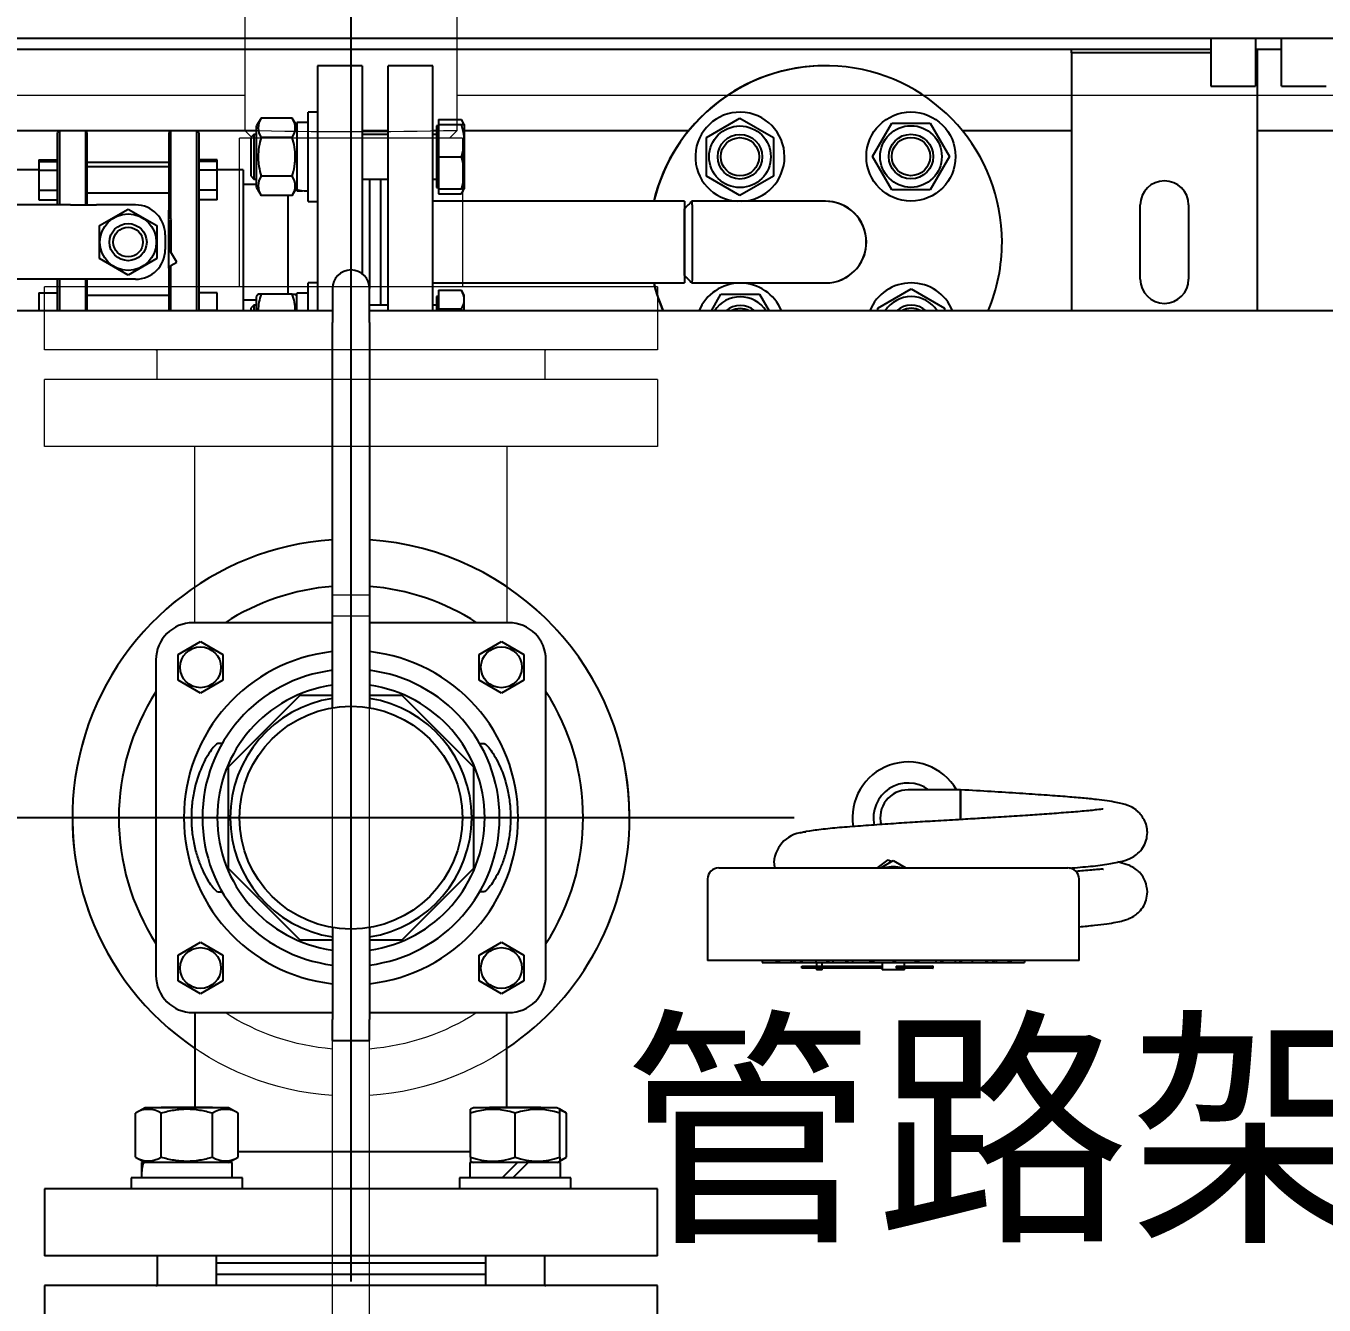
# Model space of a CAD drawing. Extents: x -681219 to -550379, y -242630 to -158199.
# Drawn here: x -642931.9 to -642582.4, y -222211.8 to -221867.3 of the extents above; entities that cross this region are included whole.
import ezdxf
from ezdxf.lldxf.tags import DXFTag

# ---------------------------------------------------------------- set-up
doc = ezdxf.new("R2010")
doc.units = 0
doc.header["$LTSCALE"] = 1000
doc.layers.get('0').update_dxf_attribs({"linetype": 'CONTINUOUS'})
for name, color, linetype in [('16030500029', 7, 'CONTINUOUS'), ('27040600017', 7, 'CONTINUOUS'), ('AAC1205001', 7, 'CONTINUOUS'), ('AAC1205501', 7, 'CONTINUOUS'), ('AAC1606501', 7, 'CONTINUOUS'), ('center', 253, 'CENTER2'), ('FAA01201', 7, 'CONTINUOUS'), ('FAA01601', 7, 'CONTINUOUS'), ('GAB01201', 7, 'CONTINUOUS'), ('GAB01601', 7, 'CONTINUOUS'), ('GAE01201', 7, 'CONTINUOUS'), ('GAE01601', 7, 'CONTINUOUS'), ('JX00003859', 7, 'CONTINUOUS'), ('MYGL00710004', 7, 'CONTINUOUS'), ('MYGL00710005', 7, 'CONTINUOUS'), ('MYGL011015892', 7, 'CONTINUOUS'), ('MYGL01110015', 7, 'CONTINUOUS'), ('MYPH00310273', 7, 'CONTINUOUS'), ('S01010201512', 7, 'CONTINUOUS'), ('S02010101', 7, 'CONTINUOUS'), ('S02010102', 7, 'CONTINUOUS'), ('S02010601', 7, 'CONTINUOUS'), ('SJGL011002171', 7, 'CONTINUOUS'), ('SJGL011002181', 7, 'CONTINUOUS'), ('SJGL011002221', 7, 'CONTINUOUS')]:
    doc.layers.add(name, color=color, linetype=linetype)
doc.layers.add('famsun', color=7, linetype='CONTINUOUS', lineweight=0)
tags = doc.linetypes.add('CENTER2', pattern=[28.575, 19.05, -3.175, 3.175, -3.175]).pattern_tags.tags
tags[10:11] = [DXFTag(74, 4), DXFTag(75, 0), DXFTag(340, '0'), DXFTag(46, 0.0), DXFTag(50, 0.0), DXFTag(44, 0.0), DXFTag(45, 0.0)]
tags[8:9] = [DXFTag(74, 4), DXFTag(75, 0), DXFTag(340, '0'), DXFTag(46, 0.0), DXFTag(50, 0.0), DXFTag(44, 0.0), DXFTag(45, 0.0)]
tags[6:7] = [DXFTag(74, 4), DXFTag(75, 0), DXFTag(340, '0'), DXFTag(46, 0.0), DXFTag(50, 0.0), DXFTag(44, 0.0), DXFTag(45, 0.0)]
tags[4:5] = [DXFTag(74, 4), DXFTag(75, 0), DXFTag(340, '0'), DXFTag(46, 0.0), DXFTag(50, 0.0), DXFTag(44, 0.0), DXFTag(45, 0.0)]

# ---------------------------------------------------------------- blocks, each defined once
blk = doc.blocks.new('MYGL007B0001XY_A-MYGL165_1_V_1', base_point=(16242.13, -1235.9))
at = {"color": 0, "linetype": 'ByBlock', "lineweight": -2}
for p, q in [((15782.63, -986.26), (15782.63, -1050.89)), ((15839.63, -1050.9), (15839.63, -986.26)), ((15506.13, -1041.4), (15782.63, -1041.4)), ((15839.63, -1041.4), (16204.63, -1041.4)), ((15782.63, -1050.9), (15784.63, -1052.9)), ((15837.63, -1052.9), (15839.63, -1050.9)), ((15781.13, -1052.9), (15841.13, -1052.9)), ((15781.13, -1052.9), (15781.13, -1092.9)), ((15784.63, -1052.9), (15837.63, -1052.9)), ((15841.13, -1092.9), (15841.13, -1052.9)), ((15728.63, -1092.9), (15893.63, -1092.9)), ((15728.63, -1092.9), (15728.63, -1109.9)), ((15893.63, -1109.9), (15893.63, -1092.9)), ((15728.63, -1099.4), (15271.13, -1099.4)), ((16344.13, -1099.4), (15893.63, -1099.4)), ((15728.63, -1109.9), (15893.63, -1109.9)), ((15758.94, -1109.9), (15758.94, -1117.9)), ((15863.32, -1117.9), (15863.32, -1109.9)), ((15728.63, -1117.9), (15893.63, -1117.9)), ((15728.63, -1117.9), (15728.63, -1135.9)), ((15893.63, -1135.9), (15893.63, -1117.9)), ((15728.63, -1135.9), (15893.63, -1135.9)), ((15769.13, -1135.9), (15769.13, -1183.4)), ((15853.13, -1183.4), (15853.13, -1135.9)), ((15806.13, -1378.39), (15806.13, -1175.9)), ((15816.13, -1175.9), (15806.13, -1175.9)), ((15816.13, -1378.39), (15816.13, -1175.9)), ((15806.13, -1183.4), (15768.63, -1183.4)), ((15816.13, -1181.58), (15806.13, -1181.58)), ((15853.63, -1183.4), (15816.13, -1183.4)), ((15758.63, -1193.4), (15758.63, -1278.4)), ((15863.63, -1278.4), (15863.63, -1193.4)), ((15768.63, -1288.4), (15806.13, -1288.4)), ((15816.13, -1288.4), (15853.63, -1288.4))]:
    blk.add_line(p, q, dxfattribs=at)
for centre, radius, start, end in [((15811.13, 198.9), 1250.12, 268.69379, 271.30623), ((15758.63, -1112.9), 3, 84.149, 90), ((15863.63, -1112.9), 3, 90, 95.851), ((15811.13, -1235.9), 75, 124.0558, 266.1774), ((15811.13, -1235.9), 75, 273.8226, 55.9442), ((15768.63, -1193.4), 10, 90, 180), ((15853.63, -1193.4), 10, 0, 90), ((15811.13, -1235.9), 62.5, 147.1401, 212.8599), ((15811.13, -1235.9), 62.5, 327.1401, 32.8599), ((15768.63, -1278.4), 10, 180, 270), ((15853.63, -1278.4), 10, 270, 0), ((15811.13, -1235.9), 62.5, 237.1401, 265.4114), ((15811.13, -1235.9), 62.5, 274.5886, 302.8599)]:
    blk.add_arc(centre, radius, start, end, dxfattribs=at)
at = {"layer": 'center', "ltscale": 1.708984}
for p, q in [((15811.13, -927.32), (15811.13, -1360.79)), ((15691.81, -1235.9), (15935.1, -1235.9))]:
    blk.add_line(p, q, dxfattribs=at)
blk = doc.blocks.new('SJGL165-F')
at = {"layer": '16030500029', "color": 7, "linetype": 'Continuous'}
for p, q in [((19910.38, -4528.36), (19910.38, -4537.49)), ((19920.38, -4537.49), (19920.38, -4528.36)), ((19910.38, -4597.55), (19910.38, -4537.49)), ((19920.38, -4537.49), (19920.38, -4597.55)), ((19910.38, -4612.03), (19910.38, -4597.55)), ((19920.38, -4597.55), (19920.38, -4612.03)), ((19910.38, -4641.27), (19910.38, -4612.03)), ((19920.38, -4612.03), (19920.38, -4641.27)), ((19910.38, -4618.35), (19872.88, -4618.35)), ((19957.88, -4618.35), (19920.38, -4618.35)), ((19868.88, -4626.89), (19874.88, -4623.42)), ((19874.88, -4623.42), (19880.88, -4626.89)), ((19949.88, -4626.89), (19955.88, -4623.42)), ((19955.88, -4623.42), (19961.88, -4626.89)), ((19868.88, -4633.82), (19868.88, -4626.89)), ((19880.88, -4626.89), (19880.88, -4633.82)), ((19949.88, -4633.82), (19949.88, -4626.89)), ((19961.88, -4626.89), (19961.88, -4633.82)), ((19862.88, -4628.35), (19862.88, -4713.35)), ((19967.88, -4713.35), (19967.88, -4628.35)), ((19874.88, -4637.28), (19868.88, -4633.82)), ((19880.88, -4633.82), (19874.88, -4637.28)), ((19955.88, -4637.28), (19949.88, -4633.82)), ((19961.88, -4633.82), (19955.88, -4637.28)), ((19882.38, -4657.18), (19901.71, -4637.85)), ((19901.71, -4637.85), (19910.36, -4637.85)), ((19920.43, -4637.85), (19929.05, -4637.85)), ((19929.05, -4637.85), (19948.38, -4657.18)), ((19880.74, -4650.85), (19879.65, -4650.85)), ((19950.02, -4650.85), (19951.11, -4650.85)), ((19882.38, -4684.52), (19882.38, -4657.18)), ((19948.38, -4657.18), (19948.38, -4684.52)), ((19901.71, -4703.85), (19882.38, -4684.52)), ((19948.38, -4684.52), (19929.05, -4703.85)), ((19879.6, -4690.85), (19880.74, -4690.85)), ((19951.16, -4690.85), (19950.02, -4690.85)), ((19910.38, -4700.43), (19910.38, -4725.17)), ((19920.38, -4700.43), (19920.38, -4725.17)), ((19868.88, -4707.89), (19874.88, -4704.42)), ((19874.88, -4704.42), (19880.88, -4707.89)), ((19910.37, -4703.85), (19901.71, -4703.85)), ((19929.05, -4703.85), (19920.42, -4703.85)), ((19949.88, -4707.89), (19955.88, -4704.42)), ((19955.88, -4704.42), (19961.88, -4707.89)), ((19868.88, -4714.82), (19868.88, -4707.89)), ((19880.88, -4707.89), (19880.88, -4714.82)), ((19949.88, -4714.82), (19949.88, -4707.89)), ((19961.88, -4707.89), (19961.88, -4714.82)), ((19874.88, -4718.28), (19868.88, -4714.82)), ((19880.88, -4714.82), (19874.88, -4718.28)), ((19955.88, -4718.28), (19949.88, -4714.82)), ((19961.88, -4714.82), (19955.88, -4718.28)), ((19872.88, -4723.35), (19910.38, -4723.35)), ((19873.38, -4723.35), (19873.38, -4748.85)), ((19920.38, -4723.35), (19957.88, -4723.35)), ((19957.38, -4748.85), (19957.38, -4723.35)), ((19910.38, -4730.85), (19910.38, -4725.17)), ((19920.38, -4730.85), (19920.38, -4725.17)), ((19910.38, -4730.85), (19920.38, -4730.85)), ((19947.58, -4760.85), (19885.04, -4760.85)), ((19997.88, -4770.85), (19832.88, -4770.85)), ((19832.88, -4770.85), (19832.88, -4788.85)), ((19997.88, -4788.85), (19997.88, -4770.85)), ((19997.88, -4788.85), (19832.88, -4788.85)), ((19951.58, -4790.85), (19879.19, -4790.85))]:
    blk.add_line(p, q, dxfattribs=at)
for centre, radius in [((19874.88, -4630.35), 5.5), ((19955.88, -4630.35), 5.5), ((19915.38, -4670.85), 30), ((19874.88, -4711.35), 5.5), ((19955.88, -4711.35), 5.5)]:
    blk.add_circle(centre, radius, dxfattribs=at)
for centre, radius, start, end in [((19915.38, -4528.36), 5, 0, 180), ((19915.38, -4670.85), 75, 93.8226, 235.9442), ((19915.38, -4670.85), 75, 0, 86.1774), ((19915.38, -4670.85), 62.5, 94.5886, 122.8599), ((19915.38, -4670.85), 62.5, 57.1401, 85.4114), ((19872.88, -4628.35), 10, 90, 180), ((19957.88, -4628.35), 10, 0, 90), ((19915.38, -4670.85), 45, 96.3794, 263.6206), ((19915.38, -4670.85), 45, 0, 83.6206), ((19915.38, -4670.85), 40, 97.1808, 262.8192), ((19915.38, -4670.85), 40, 0, 82.8192), ((19915.38, -4670.85), 62.5, 147.1401, 212.8599), ((19915.38, -4670.85), 36, 97.9836, 262.0164), ((19915.38, -4670.85), 36, 0, 82.0164), ((19915.38, -4670.85), 62.5, 327.1401, 32.8599), ((19915.38, -4670.85), 32.5, 98.8499, 261.1501), ((19915.38, -4670.85), 32.5, 0, 81.1501), ((19915.38, -4670.85), 45, 276.3794, 0), ((19915.38, -4670.85), 36, 277.9836, 0), ((19915.38, -4670.85), 40, 277.1808, 0), ((19915.38, -4670.85), 32.5, 278.8499, 0), ((19915.38, -4670.85), 75, 304.0558, 0), ((19872.88, -4713.35), 10, 180, 270), ((19957.88, -4713.35), 10, 270, 0)]:
    blk.add_arc(centre, radius, start, end, dxfattribs=at)
for points in [[(19879.65, -4650.85), (19879.51, -4650.84), (19879.29, -4650.96), (19878.73, -4651.45), (19878.39, -4651.83), (19877.64, -4652.8), (19877.23, -4653.39), (19876.39, -4654.79), (19875.95, -4655.6), (19874.7, -4658.26), (19873.91, -4660.42), (19873.06, -4664.01), (19872.83, -4665.28), (19872.51, -4667.91), (19872.43, -4669.24), (19872.41, -4671.93), (19872.47, -4673.3), (19872.76, -4675.93), (19872.97, -4677.2), (19873.51, -4679.67), (19873.84, -4680.82), (19874.57, -4682.99), (19874.98, -4684), (19876.22, -4686.73), (19877.12, -4688.21), (19878.64, -4690.24), (19879.28, -4690.82), (19879.6, -4690.85)], [(19951.11, -4650.85), (19951.26, -4650.84), (19951.48, -4650.96), (19952.04, -4651.45), (19952.38, -4651.83), (19953.13, -4652.8), (19953.54, -4653.39), (19954.38, -4654.79), (19954.81, -4655.6), (19956.06, -4658.26), (19956.86, -4660.42), (19957.7, -4664.01), (19957.93, -4665.28), (19958.25, -4667.91), (19958.34, -4669.24), (19958.36, -4671.93), (19958.29, -4673.3), (19958.01, -4675.93), (19957.8, -4677.2), (19957.25, -4679.67), (19956.92, -4680.82), (19956.2, -4682.99), (19955.79, -4684), (19954.54, -4686.73), (19953.64, -4688.21), (19952.12, -4690.24), (19951.49, -4690.82), (19951.16, -4690.85)]]:
    blk.add_open_spline(points, degree=3, knots=[0, 0, 0, 0, 0.0625, 0.0625, 0.125, 0.125, 0.1875, 0.1875, 0.25, 0.25, 0.375, 0.375, 0.4375, 0.4375, 0.5, 0.5, 0.5625, 0.5625, 0.625, 0.625, 0.6875, 0.6875, 0.75, 0.75, 0.875, 0.875, 1, 1, 1, 1], dxfattribs=at)
at = {"layer": '27040600017', "color": 7, "linetype": 'Continuous'}
for p, q in [((20079.38, -4663.35), (20065.38, -4663.35)), ((20079.52, -4663.35), (20079.38, -4663.35)), ((20057.1, -4684.35), (20059.99, -4682.23)), ((20058.04, -4684.35), (20061.39, -4682.42)), ((20059.99, -4682.23), (20060.95, -4682.65)), ((20059.99, -4682.23), (20060.98, -4682.66)), ((20059.99, -4682.23), (20059.99, -4682.23)), ((20061.39, -4682.42), (20064.74, -4684.35)), ((20061.39, -4682.42), (20061.39, -4682.42)), ((20061.39, -4682.42), (20064.74, -4684.35)), ((20014.39, -4684.35), (20108.39, -4684.35)), ((20011.39, -4687.35), (20011.39, -4709.35)), ((20111.39, -4709.35), (20111.39, -4687.35)), ((20111.39, -4709.35), (20011.39, -4709.35)), ((20026.11, -4709.35), (20026.11, -4709.85)), ((20026.11, -4709.85), (20029.81, -4709.85)), ((20029.81, -4709.35), (20029.81, -4709.85)), ((20029.81, -4709.85), (20029.91, -4709.85)), ((20029.91, -4709.35), (20029.91, -4709.85)), ((20029.91, -4709.85), (20030.44, -4709.85)), ((20030.44, -4709.35), (20030.44, -4709.85)), ((20030.44, -4709.85), (20030.63, -4709.85)), ((20030.63, -4709.35), (20030.63, -4709.85)), ((20030.63, -4709.85), (20033.87, -4709.85)), ((20033.87, -4709.35), (20033.87, -4709.85)), ((20033.87, -4709.85), (20034.62, -4709.85)), ((20034.62, -4709.35), (20034.62, -4709.85)), ((20034.62, -4709.85), (20034.9, -4709.85)), ((20034.9, -4709.35), (20034.9, -4709.85)), ((20034.9, -4709.85), (20036.44, -4709.85)), ((20036.44, -4709.35), (20036.44, -4709.85)), ((20036.44, -4709.85), (20036.8, -4709.85)), ((20036.8, -4709.35), (20036.8, -4709.85)), ((20036.8, -4709.85), (20040.53, -4709.85)), ((20040.53, -4709.35), (20040.53, -4709.85)), ((20040.53, -4709.85), (20043.44, -4709.85)), ((20040.7, -4709.85), (20040.7, -4710.85)), ((20042.2, -4710.85), (20042.2, -4709.85)), ((20043.5, -4709.35), (20043.5, -4709.85)), ((20043.5, -4709.85), (20043.92, -4709.85)), ((20043.92, -4709.35), (20043.92, -4709.85)), ((20043.92, -4709.85), (20045.14, -4709.85)), ((20045.14, -4709.35), (20045.14, -4709.85)), ((20045.14, -4709.85), (20048.57, -4709.85)), ((20048.57, -4709.35), (20048.57, -4709.85)), ((20048.57, -4709.85), (20049.03, -4709.85)), ((20049.03, -4709.35), (20049.03, -4709.85)), ((20049.03, -4709.85), (20050.37, -4709.85)), ((20050.37, -4709.35), (20050.37, -4709.85)), ((20050.37, -4709.85), (20054.02, -4709.85)), ((20054.02, -4709.85), (20055.11, -4709.85)), ((20055.11, -4709.35), (20055.11, -4709.85)), ((20055.11, -4709.85), (20055.6, -4709.85)), ((20055.6, -4709.35), (20055.6, -4709.85)), ((20055.6, -4709.85), (20056.03, -4709.85)), ((20056.03, -4709.35), (20056.03, -4709.85)), ((20056.03, -4709.85), (20061.39, -4709.85)), ((20058.39, -4709.85), (20058.39, -4711.85)), ((20061.39, -4709.35), (20061.39, -4709.85)), ((20061.39, -4709.85), (20061.89, -4709.85)), ((20061.89, -4709.35), (20061.89, -4709.85)), ((20061.89, -4709.35), (20061.89, -4709.85)), ((20061.89, -4709.85), (20067.24, -4709.85)), ((20061.89, -4709.85), (20061.89, -4709.85)), ((20064.39, -4710.85), (20064.39, -4709.85)), ((20067.24, -4709.35), (20067.24, -4709.85)), ((20067.24, -4709.85), (20067.67, -4709.85)), ((20067.67, -4709.35), (20067.67, -4709.85)), ((20067.67, -4709.85), (20068.16, -4709.85)), ((20068.16, -4709.35), (20068.16, -4709.85)), ((20068.16, -4709.85), (20071.41, -4709.85)), ((20071.41, -4709.85), (20072.87, -4709.85)), ((20072.87, -4709.35), (20072.87, -4709.85)), ((20072.87, -4709.85), (20074.21, -4709.85)), ((20074.21, -4709.35), (20074.21, -4709.85)), ((20074.21, -4709.85), (20074.67, -4709.85)), ((20074.67, -4709.35), (20074.67, -4709.85)), ((20074.67, -4709.85), (20076.73, -4709.85)), ((20076.73, -4709.85), (20078.06, -4709.85)), ((20078.06, -4709.35), (20078.06, -4709.85)), ((20078.06, -4709.85), (20079.28, -4709.85)), ((20079.28, -4709.35), (20079.28, -4709.85)), ((20079.28, -4709.85), (20079.7, -4709.85)), ((20079.7, -4709.35), (20079.7, -4709.85)), ((20079.7, -4709.85), (20082.6, -4709.85)), ((20082.6, -4709.35), (20082.6, -4709.85)), ((20082.6, -4709.85), (20086.34, -4709.85)), ((20086.34, -4709.35), (20086.34, -4709.85)), ((20086.34, -4709.85), (20086.69, -4709.85)), ((20086.69, -4709.35), (20086.69, -4709.85)), ((20086.69, -4709.85), (20088.16, -4709.85)), ((20088.16, -4709.35), (20088.16, -4709.85)), ((20088.16, -4709.85), (20088.44, -4709.85)), ((20088.44, -4709.35), (20088.44, -4709.85)), ((20088.44, -4709.85), (20089.11, -4709.85)), ((20089.11, -4709.35), (20089.11, -4709.85)), ((20089.11, -4709.85), (20092.34, -4709.85)), ((20092.34, -4709.35), (20092.34, -4709.85)), ((20092.34, -4709.85), (20092.53, -4709.85)), ((20092.53, -4709.35), (20092.53, -4709.85)), ((20092.53, -4709.85), (20092.97, -4709.85)), ((20092.97, -4709.35), (20092.97, -4709.85)), ((20092.97, -4709.85), (20093.07, -4709.85)), ((20093.07, -4709.35), (20093.07, -4709.85)), ((20093.07, -4709.85), (20096.67, -4709.85)), ((20096.67, -4709.35), (20096.67, -4709.85)), ((20096.67, -4709.35), (20096.67, -4709.85)), ((20036.76, -4710.85), (20058.39, -4710.85)), ((20036.76, -4711.35), (20036.76, -4710.85)), ((20058.39, -4711.35), (20036.76, -4711.35)), ((20040.7, -4711.35), (20040.7, -4711.85)), ((20042.2, -4711.85), (20040.7, -4711.85)), ((20042.2, -4711.85), (20042.2, -4711.35)), ((20064.39, -4711.85), (20058.39, -4711.85)), ((20062.17, -4710.85), (20065.53, -4710.85)), ((20062.17, -4710.85), (20062.17, -4711.35)), ((20065.53, -4711.35), (20062.17, -4711.35)), ((20064.39, -4711.85), (20064.39, -4711.35)), ((20065.53, -4710.85), (20067, -4710.85)), ((20067, -4711.35), (20065.53, -4711.35)), ((20067, -4710.85), (20071.99, -4710.85)), ((20071.99, -4711.35), (20067, -4711.35)), ((20072.11, -4710.85), (20071.99, -4710.85)), ((20071.99, -4711.35), (20072.11, -4711.35)), ((20072.11, -4711.35), (20072.11, -4710.85))]:
    blk.add_line(p, q, dxfattribs=at)
for centre, radius, start, end in [((20065.38, -4670.85), 7.5, 90, 194.3638), ((20037.87, -4683.42), 8.64, 90.1942, 176.2094), ((20037.87, -4682.28), 8.64, 183.7916, 193.6953), ((20014.39, -4687.35), 3, 90, 180), ((20061.39, -4694.85), 10.77, 77.1914, 102.8086), ((20108.39, -4687.35), 3, 0, 90)]:
    blk.add_arc(centre, radius, start, end, dxfattribs=at)
blk.add_ellipse((20079.52, -4670.85), major_axis=(0, -7.5), ratio=0.000029, start_param=1.502134, end_param=4.712389, dxfattribs=at)
for points, knots in [([(20129.79, -4674.85), (20129.75, -4674.19), (20129.66, -4673.11), (20128.99, -4671.43), (20128.24, -4670.32), (20127.66, -4669.67), (20127.32, -4669.33), (20126.83, -4668.86), (20126.7, -4668.71), (20125.86, -4668.08), (20124.47, -4667.46), (20121.3, -4666.65), (20117.09, -4666.06), (20112.27, -4665.56), (20107.61, -4665.18), (20101.95, -4664.76), (20095.3, -4664.31), (20087.54, -4663.82), (20082.54, -4663.53), (20079.52, -4663.35)], [0, 0, 0, 0, 0.026016, 0.049657, 0.069295, 0.077326, 0.084258, 0.090516, 0.117289, 0.142123, 0.222103, 0.324651, 0.453793, 0.527652, 0.607194, 0.694943, 0.790599, 0.892909, 1, 1, 1, 1]), ([(20117.9, -4668.63), (20117.88, -4668.61), (20117.7, -4668.55), (20116.32, -4668.72), (20112.52, -4669.14), (20107.59, -4669.52), (20102.34, -4669.91), (20097.75, -4670.23), (20094.08, -4670.47), (20091.14, -4670.66), (20087.85, -4670.86), (20083.74, -4671.11), (20078.54, -4671.41), (20072.89, -4671.74), (20067.03, -4672.1), (20061.22, -4672.48), (20055.26, -4672.89), (20049.43, -4673.32), (20044.01, -4673.79), (20039.46, -4674.32), (20037.1, -4674.74), (20036.36, -4674.97), (20036.25, -4675)], [0.1014527, 0.1014527, 0.1014527, 0.1014527, 0.1136637, 0.1633229, 0.2225139, 0.2779028, 0.3270422, 0.369503, 0.3937403, 0.414577, 0.4375353, 0.4680693, 0.5058056, 0.5515674, 0.5917132, 0.6366903, 0.6861031, 0.7392666, 0.7965972, 0.859889, 0.928216, 0.9412828, 0.9412828, 0.9412828, 0.9412828]), ([(20108.73, -4684.44), (20110.79, -4684.28), (20114.66, -4683.95), (20119.39, -4683.38), (20123.09, -4682.58), (20125.59, -4681.83), (20128.29, -4679.73), (20129.59, -4677.03), (20129.73, -4675.64), (20129.79, -4674.85)], [0.7029718, 0.7029718, 0.7029718, 0.7029718, 0.7610029, 0.8191931, 0.8715701, 0.9176725, 0.9605424, 0.9811741, 1, 1, 1, 1]), ([(20129.79, -4690.85), (20129.67, -4689.77), (20129.48, -4688.07), (20128.04, -4685.87), (20126.17, -4684.22), (20124.31, -4683.43), (20122.56, -4682.97), (20121.72, -4682.78)], [0, 0, 0, 0, 0.024531, 0.0461348, 0.0621063, 0.1077933, 0.1458372, 0.1458372, 0.1458372, 0.1458372]), ([(20117.96, -4684.79), (20117.95, -4684.77), (20117.77, -4684.72), (20116.55, -4684.79), (20113.7, -4685.07), (20111.31, -4685.26), (20110.61, -4685.31)], [0.1887317, 0.1887317, 0.1887317, 0.1887317, 0.2274017, 0.327481, 0.454229, 0.5019068, 0.5019068, 0.5019068, 0.5019068]), ([(20111.41, -4700.22), (20112.88, -4700.09), (20115.57, -4699.84), (20118.83, -4699.44), (20121.34, -4699.03), (20123.15, -4698.64), (20124.59, -4698.17), (20125.72, -4697.71), (20127.37, -4696.51), (20128.63, -4695.05), (20129.6, -4693.04), (20129.73, -4691.67), (20129.79, -4690.85)], [0.4788401, 0.4788401, 0.4788401, 0.4788401, 0.562937, 0.6433834, 0.7127028, 0.7763746, 0.8249918, 0.8729759, 0.899374, 0.9308913, 0.9654707, 1, 1, 1, 1])]:
    blk.add_open_spline(points, degree=3, knots=knots, dxfattribs=at)
blk.add_rational_spline([(20079.52, -4663.36), (20079.52, -4663.42), (20079.52, -4663.73), (20079.52, -4664.25)], [0.50037616923, 0.502430986049, 0.512904099377, 0.531795509215], degree=3, dxfattribs=at)
at = {"layer": 'AAC1205001', "color": 7, "linetype": 'Continuous'}
for p, q in [((19938.98, -4482.86), (19945.11, -4482.86)), ((19938.98, -4482.86), (19938.98, -4484.2)), ((19945.88, -4484.2), (19945.11, -4482.86)), ((19889.22, -4486.87), (19888.38, -4487.71)), ((19889.22, -4486.87), (19889.22, -4498.87)), ((19889.98, -4486.87), (19889.22, -4486.87)), ((19925.38, -4486.87), (19918.38, -4486.87)), ((19938.38, -4486.87), (19937.38, -4486.87)), ((19938.38, -4484.57), (19938.38, -4501.17)), ((19938.98, -4484.57), (19938.38, -4484.57)), ((19938.98, -4484.2), (19945.11, -4484.2)), ((19938.98, -4484.2), (19938.98, -4492.87)), ((19945.11, -4484.2), (19945.88, -4484.2)), ((19945.88, -4484.2), (19945.88, -4501.54)), ((19888.38, -4487.71), (19888.38, -4498.03)), ((19938.98, -4492.87), (19945.11, -4492.87)), ((19938.98, -4492.87), (19938.98, -4501.54)), ((19888.38, -4498.03), (19889.22, -4498.87)), ((19889.22, -4498.87), (19889.98, -4498.87)), ((19918.38, -4498.87), (19925.38, -4498.87)), ((19937.38, -4498.87), (19938.38, -4498.87)), ((19938.38, -4501.17), (19938.98, -4501.17)), ((19938.98, -4501.54), (19945.11, -4501.54)), ((19938.98, -4501.54), (19938.98, -4502.89)), ((19938.98, -4502.89), (19945.11, -4502.89)), ((19945.88, -4501.54), (19945.11, -4501.54)), ((19945.11, -4502.89), (19945.88, -4501.54)), ((19938.98, -4528.82), (19945.11, -4528.82)), ((19938.98, -4528.82), (19938.98, -4533.83)), ((19945.88, -4530.16), (19945.11, -4528.82)), ((19938.38, -4530.53), (19938.38, -4534.35)), ((19938.98, -4530.53), (19938.38, -4530.53)), ((19945.88, -4534.35), (19945.88, -4530.16)), ((19889.22, -4532.83), (19888.38, -4533.67)), ((19888.38, -4533.67), (19888.38, -4534.35)), ((19889.22, -4532.83), (19889.22, -4534.35)), ((19889.98, -4532.83), (19889.22, -4532.83)), ((19925.38, -4532.83), (19920.38, -4532.83)), ((19938.38, -4532.83), (19937.38, -4532.83)), ((19938.98, -4533.83), (19945.11, -4533.83)), ((19938.98, -4533.83), (19938.98, -4534.35))]:
    blk.add_line(p, q, dxfattribs=at)
for centre, radius, start, end in [((19941.39, -4485.36), 4.48, 13.8657, 33.96), ((19933.25, -4488.53), 12.63, 339.9144, 20.0839), ((19933.25, -4497.21), 12.63, 339.9161, 20.0855), ((19941.39, -4500.38), 4.48, 326.0398, 342.0933), ((19941.39, -4531.32), 4.48, 326.0429, 33.96)]:
    blk.add_arc(centre, radius, start, end, dxfattribs=at)
blk.add_open_spline([(19945.25, -4534.35), (19945.21, -4534.17), (19945.16, -4534), (19945.11, -4533.83)], degree=3, dxfattribs=at)
at = {"layer": 'AAC1205501', "color": 7, "linetype": 'Continuous'}
for centre, radius in [((20020.11, -4492.87), 6), ((20066.14, -4492.8), 6), ((20020.11, -4492.87), 5.16), ((20066.14, -4492.8), 5.16)]:
    blk.add_circle(centre, radius, dxfattribs=at)
for centre, radius, start, end in [((20020.18, -4538.9), 6, 49.3317, 130.6683), ((20020.18, -4538.9), 5.16, 61.881, 118.119), ((20066.21, -4538.83), 6, 48.3164, 131.6836), ((20066.21, -4538.83), 5.16, 60.2738, 119.7262)]:
    blk.add_arc(centre, radius, start, end, dxfattribs=at)
at = {"layer": 'AAC1606501', "color": 7, "linetype": 'Continuous'}
for p, q in [((19864.31, -4748.85), (19864.21, -4748.95)), ((19864.31, -4748.85), (19878.07, -4748.85)), ((19878.17, -4748.95), (19878.07, -4748.85)), ((19952.7, -4748.85), (19952.6, -4748.95)), ((19952.7, -4748.85), (19966.46, -4748.85)), ((19966.56, -4748.95), (19966.46, -4748.85)), ((19863.19, -4788.85), (19863.19, -4796.85)), ((19879.19, -4796.85), (19879.19, -4788.85)), ((19951.58, -4788.85), (19951.58, -4796.85)), ((19967.58, -4796.85), (19967.58, -4788.85))]:
    blk.add_line(p, q, dxfattribs=at)
at = {"layer": 'FAA01201', "color": 7, "linetype": 'Continuous'}
for p, q in [((19891.19, -4482.48), (19889.98, -4484.57)), ((19899.57, -4482.48), (19891.19, -4482.48)), ((19900.78, -4484.57), (19899.57, -4482.48)), ((20011.11, -4487.68), (20020.11, -4482.48)), ((20020.11, -4482.48), (20029.11, -4487.68)), ((19889.98, -4501.17), (19889.98, -4484.57)), ((20055.75, -4492.8), (20060.95, -4483.8)), ((20060.95, -4483.8), (20071.34, -4483.8)), ((20071.34, -4483.8), (20076.54, -4492.8)), ((19899.57, -4487.68), (19891.19, -4487.68)), ((20011.11, -4498.07), (20011.11, -4487.68)), ((20029.11, -4487.68), (20029.11, -4498.07)), ((20060.95, -4501.8), (20055.75, -4492.8)), ((20076.54, -4492.8), (20071.34, -4501.8)), ((19899.57, -4498.07), (19891.19, -4498.07)), ((20020.11, -4503.26), (20011.11, -4498.07)), ((20029.11, -4498.07), (20020.11, -4503.26)), ((19889.98, -4501.17), (19891.19, -4503.26)), ((19899.57, -4503.26), (19891.19, -4503.26)), ((19899.57, -4503.26), (19900.78, -4501.17)), ((20071.34, -4501.8), (20060.95, -4501.8)), ((20057.21, -4533.64), (20066.21, -4528.44)), ((20066.21, -4528.44), (20075.21, -4533.64)), ((19890.39, -4529.83), (19889.98, -4530.53)), ((19889.98, -4534.35), (19889.98, -4530.53)), ((19891.19, -4529.83), (19890.39, -4529.83)), ((19899.57, -4529.83), (19891.19, -4529.83)), ((19899.57, -4529.83), (19900.38, -4529.83)), ((19900.78, -4530.53), (19900.38, -4529.83)), ((20012.42, -4534.35), (20014.99, -4529.9)), ((20014.99, -4529.9), (20025.38, -4529.9)), ((20025.38, -4529.9), (20027.95, -4534.35)), ((20057.21, -4534.34), (20057.21, -4533.64)), ((20075.21, -4533.64), (20075.21, -4534.34))]:
    blk.add_line(p, q, dxfattribs=at)
for centre in [(20020.11, -4492.87), (20066.14, -4492.8)]:
    blk.add_circle(centre, 8.3, dxfattribs=at)
for centre, radius, start, end in [((19895.05, -4485.08), 4.65, 146.0398, 213.9573), ((19895.72, -4485.08), 4.65, 326.0429, 33.96), ((19895.05, -4500.67), 4.65, 146.0429, 213.96), ((19895.72, -4500.67), 4.65, 326.0398, 33.9573), ((19903.5, -4534.33), 13.1, 159.9161, 180.0842), ((19887.27, -4534.33), 13.1, 359.9157, 20.0839), ((20020.18, -4538.9), 8.3, 33.2511, 146.7489), ((20066.21, -4538.83), 8.3, 32.6752, 147.3248)]:
    blk.add_arc(centre, radius, start, end, dxfattribs=at)
for points, knots in [([(19891.19, -4487.68), (19890.95, -4488.52), (19890.74, -4489.39), (19890.46, -4491.12), (19890.39, -4491.99), (19890.39, -4493.31), (19890.41, -4493.75), (19890.48, -4494.64), (19890.53, -4495.08), (19890.75, -4496.38), (19890.95, -4497.23), (19891.19, -4498.07)], [0, 0, 0, 0, 0.25, 0.25, 0.5, 0.5, 0.625, 0.625, 0.75, 0.75, 1, 1, 1, 1]), ([(19899.57, -4498.07), (19899.82, -4497.23), (19900.02, -4496.38), (19900.23, -4495.08), (19900.29, -4494.64), (19900.36, -4493.75), (19900.38, -4493.31), (19900.38, -4491.99), (19900.3, -4491.12), (19900.02, -4489.39), (19899.82, -4488.52), (19899.57, -4487.68)], [0, 0, 0, 0, 0.25, 0.25, 0.375, 0.375, 0.5, 0.5, 0.75, 0.75, 1, 1, 1, 1])]:
    blk.add_open_spline(points, degree=3, knots=knots, dxfattribs=at)
at = {"layer": 'FAA01601', "color": 7, "linetype": 'Continuous'}
for p, q in [((19859.94, -4748.95), (19857.33, -4750.46)), ((19882.44, -4748.95), (19859.94, -4748.95)), ((19885.04, -4750.46), (19882.44, -4748.95)), ((19948.33, -4748.95), (19947.58, -4749.39)), ((19970.83, -4748.95), (19948.33, -4748.95)), ((19971.58, -4749.39), (19970.83, -4748.95)), ((19857.33, -4762.25), (19857.33, -4750.46)), ((19864.26, -4762.25), (19864.26, -4750.46)), ((19878.12, -4762.25), (19878.12, -4750.46)), ((19885.04, -4762.25), (19885.04, -4750.46)), ((19947.58, -4750.46), (19947.58, -4749.39)), ((19947.58, -4762.25), (19947.58, -4750.46)), ((19959.58, -4762.25), (19959.58, -4750.46)), ((19973.43, -4750.46), (19971.58, -4749.39)), ((19971.58, -4750.46), (19971.58, -4749.39)), ((19971.58, -4762.25), (19971.58, -4750.46)), ((19973.43, -4762.25), (19973.43, -4750.46)), ((19857.33, -4762.25), (19859.94, -4763.75)), ((19882.44, -4763.75), (19885.04, -4762.25)), ((19947.58, -4762.25), (19947.58, -4763.32)), ((19971.58, -4763.32), (19973.43, -4762.25)), ((19971.58, -4762.25), (19971.58, -4763.32)), ((19947.58, -4763.32), (19948.33, -4763.75)), ((19963.08, -4763.75), (19960.18, -4763.75)), ((19970.83, -4763.75), (19971.58, -4763.32))]:
    blk.add_line(p, q, dxfattribs=at)
for centre, radius, start, end in [((19860.8, -4755.6), 6.2, 56.0429, 123.96), ((19881.58, -4755.6), 6.2, 56.0398, 123.9573), ((19953.58, -4766.87), 17.47, 69.9144, 110.0839), ((19965.58, -4766.87), 17.47, 69.9161, 110.0855), ((19969.97, -4755.6), 6.2, 56.0398, 74.7226), ((19860.8, -4757.1), 6.2, 236.0398, 303.9573), ((19881.58, -4757.1), 6.2, 236.0429, 303.96), ((19953.58, -4745.84), 17.47, 249.9161, 290.0855), ((19965.58, -4745.84), 17.47, 249.9144, 290.0839), ((19969.97, -4757.1), 6.2, 285.2185, 303.96)]:
    blk.add_arc(centre, radius, start, end, dxfattribs=at)
for points, knots in [([(19878.12, -4750.46), (19876.99, -4750.13), (19875.84, -4749.86), (19873.52, -4749.49), (19872.36, -4749.39), (19870.6, -4749.39), (19870.01, -4749.41), (19868.84, -4749.51), (19868.25, -4749.58), (19866.51, -4749.86), (19865.38, -4750.13), (19864.26, -4750.46)], [0, 0, 0, 0, 0.25, 0.25, 0.5, 0.5, 0.625, 0.625, 0.75, 0.75, 1, 1, 1, 1]), ([(19864.26, -4762.25), (19865.38, -4762.57), (19866.51, -4762.84), (19868.25, -4763.12), (19868.84, -4763.2), (19870.01, -4763.29), (19870.6, -4763.32), (19872.36, -4763.32), (19873.52, -4763.22), (19875.84, -4762.85), (19876.99, -4762.57), (19878.12, -4762.25)], [0, 0, 0, 0, 0.25, 0.25, 0.375, 0.375, 0.5, 0.5, 0.75, 0.75, 1, 1, 1, 1])]:
    blk.add_open_spline(points, degree=3, knots=knots, dxfattribs=at)
at = {"layer": 'GAB01201', "color": 7, "linetype": 'Continuous'}
for p, q in [((19903.88, -4504.87), (19903.88, -4480.87)), ((19906.38, -4480.87), (19903.88, -4480.87)), ((19903.88, -4504.87), (19906.38, -4504.87)), ((19903.88, -4534.45), (19903.88, -4526.83)), ((19906.38, -4526.83), (19903.88, -4526.83))]:
    blk.add_line(p, q, dxfattribs=at)
blk.add_circle((20066.14, -4492.8), 12, dxfattribs=at)
for centre, start, end in [((20020.11, -4492.87), 0, 266.7728), ((20020.11, -4492.87), 272.5189, 0), ((20020.18, -4538.9), 22.2871, 157.7129), ((20066.21, -4538.83), 21.9263, 158.0737)]:
    blk.add_arc(centre, 12, start, end, dxfattribs=at)
at = {"layer": 'GAB01601', "color": 7, "linetype": 'Continuous'}
for p, q in [((19886.19, -4767.85), (19856.19, -4767.85)), ((19856.19, -4767.85), (19856.19, -4770.85)), ((19886.19, -4770.85), (19886.19, -4767.85)), ((19974.58, -4767.85), (19944.58, -4767.85)), ((19944.58, -4767.85), (19944.58, -4770.85)), ((19974.58, -4770.85), (19974.58, -4767.85))]:
    blk.add_line(p, q, dxfattribs=at)
at = {"layer": 'GAE01201', "color": 7, "linetype": 'Continuous'}
for p, q in [((19900.78, -4483.67), (19900.78, -4501.68)), ((19903.88, -4483.67), (19900.78, -4483.67)), ((19900.78, -4502.06), (19900.78, -4501.68)), ((19900.78, -4502.06), (19900.78, -4502.07)), ((19900.78, -4502.07), (19901.24, -4502.07)), ((19903.43, -4502.07), (19903.88, -4502.07)), ((19900.78, -4534.35), (19900.78, -4529.63)), ((19903.88, -4529.63), (19900.78, -4529.63))]:
    blk.add_line(p, q, dxfattribs=at)
for centre, start, end in [((19903.43, -4492.87), 253.2851, 270), ((19901.24, -4492.87), 267.1715, 276.842)]:
    blk.add_arc(centre, 9.2, start, end, dxfattribs=at)
at = {"layer": 'GAE01601', "color": 7, "linetype": 'Continuous'}
for p, q in [((19859, -4763.75), (19858.99, -4763.75)), ((19858.99, -4763.75), (19858.99, -4764.35)), ((19858.99, -4764.35), (19858.99, -4767.25)), ((19859, -4763.75), (19859.5, -4763.75)), ((19883.39, -4763.75), (19859.5, -4763.75)), ((19883.39, -4767.85), (19883.39, -4763.75)), ((19960.18, -4763.75), (19947.38, -4763.75)), ((19947.38, -4763.75), (19947.38, -4767.85)), ((19956.08, -4767.85), (19960.18, -4763.75)), ((19963.08, -4763.75), (19958.98, -4767.85)), ((19971.78, -4763.75), (19963.08, -4763.75)), ((19971.78, -4767.85), (19971.78, -4763.75)), ((19858.99, -4767.25), (19858.99, -4767.85))]:
    blk.add_line(p, q, dxfattribs=at)
for centre, start, end in [((19871.19, -4764.35), 177.179, 186.8238), ((19871.19, -4767.25), 163.3305, 180)]:
    blk.add_arc(centre, 12.2, start, end, dxfattribs=at)
at = {"layer": 'JX00003859', "color": 7, "linetype": 'Continuous'}
for p, q in [((20005.16, -4524.85), (20005.16, -4506.85)), ((20043.11, -4504.85), (20007.16, -4504.85)), ((20007.18, -4526.85), (20043.11, -4526.85))]:
    blk.add_line(p, q, dxfattribs=at)
for start, end in [(0, 91.2284), (270.3441, 0)]:
    blk.add_arc((20043.11, -4515.85), 11, start, end, dxfattribs=at)
for points in [[(20007.16, -4504.85), (20006.5, -4505.52), (20005.83, -4506.19), (20005.16, -4506.85)], [(20005.16, -4524.85), (20005.83, -4525.52), (20006.5, -4526.19), (20007.16, -4526.85)]]:
    blk.add_open_spline(points, degree=3, dxfattribs=at)
blk.add_open_spline([(20007.16, -4504.85), (20007.16, -4504.85), (20007.17, -4504.84), (20007.19, -4505.34), (20007.22, -4507.33), (20007.24, -4509.65), (20007.24, -4511.56), (20007.25, -4513.64), (20007.25, -4516.48), (20007.25, -4520.05), (20007.23, -4523.72), (20007.2, -4526.24), (20007.18, -4526.84), (20007.16, -4526.85)], degree=3, knots=[0.4977009, 0.4977009, 0.4977009, 0.4977009, 0.4998544, 0.5563683, 0.6247511, 0.6559014, 0.687489, 0.7189922, 0.750173, 0.8113185, 0.8733348, 0.9362286, 1, 1, 1, 1], dxfattribs=at)
at = {"layer": 'MYGL00710004', "color": 7, "linetype": 'Continuous'}
for p, q in [((20109.38, -4464.85), (20109.38, -4463.85)), ((20146.88, -4464.85), (20109.38, -4464.85)), ((20159.38, -4464.85), (20158.88, -4464.85)), ((20159.38, -4463.85), (20159.38, -4464.85))]:
    blk.add_line(p, q, dxfattribs=at)
at = {"layer": 'MYGL00710005', "color": 7, "linetype": 'Continuous'}
for p, q in [((20109.38, -4464.85), (20109.38, -4534.35)), ((20159.38, -4464.85), (20159.38, -4534.35)), ((20127.88, -4525.85), (20127.88, -4505.85)), ((20140.88, -4505.85), (20140.88, -4525.85))]:
    blk.add_line(p, q, dxfattribs=at)
for centre, start, end in [((20134.38, -4505.85), 0, 180), ((20134.38, -4525.85), 180, 0)]:
    blk.add_arc(centre, 6.5, start, end, dxfattribs=at)
at = {"layer": 'MYGL011015892', "color": 7, "linetype": 'Continuous'}
blk.add_line((19686.38, -4460.92), (20864.38, -4460.92), dxfattribs=at)
at = {"layer": 'MYGL01110015', "color": 7, "linetype": 'Continuous'}
for p, q in [((19686.38, -4463.85), (20146.88, -4463.85)), ((20158.88, -4463.85), (20165.88, -4463.85))]:
    blk.add_line(p, q, dxfattribs=at)
at = {"layer": 'MYPH00310273', "color": 7, "linetype": 'Continuous'}
for p, q in [((19910.38, -4534.35), (19686.38, -4534.35)), ((20455.38, -4534.35), (19920.38, -4534.35))]:
    blk.add_line(p, q, dxfattribs=at)
for radius, start, end in [(15, 30, 189.2258), (9.32, 53.6209, 192.2827)]:
    blk.add_arc((20065.38, -4670.85), radius, start, end, dxfattribs=at)
at = {"layer": 'S01010201512', "color": 7, "linetype": 'Continuous'}
for p, q in [((20165.88, -4473.85), (20165.88, -4460.92)), ((19906.38, -4468.35), (19906.38, -4534.35)), ((19918.38, -4468.35), (19906.38, -4468.35)), ((19918.38, -4468.35), (19918.38, -4524.36)), ((20165.88, -4473.85), (20177.88, -4473.85)), ((19836.88, -4485.85), (19836.38, -4486.35)), ((19836.38, -4505.85), (19836.38, -4486.35)), ((19836.88, -4485.85), (19836.88, -4505.85)), ((19843.88, -4485.85), (19836.88, -4485.85)), ((19843.88, -4485.85), (19843.88, -4505.85)), ((19844.38, -4486.35), (19843.88, -4485.85)), ((19844.38, -4505.85), (19844.38, -4486.35)), ((19866.88, -4485.85), (19866.38, -4486.35)), ((19866.38, -4486.35), (19866.38, -4507.23)), ((19866.88, -4509.52), (19866.88, -4485.85)), ((19873.88, -4485.85), (19866.88, -4485.85)), ((19873.88, -4534.35), (19873.88, -4485.85)), ((19874.38, -4486.35), (19873.88, -4485.85)), ((19874.38, -4486.35), (19874.38, -4534.27)), ((19831.38, -4493.71), (19831.38, -4494.11)), ((19831.38, -4493.71), (19836.38, -4493.71)), ((19831.38, -4494.11), (19836.38, -4494.11)), ((19831.38, -4494.11), (19831.38, -4496.48)), ((19879.38, -4493.71), (19874.38, -4493.71)), ((19879.38, -4494.11), (19874.38, -4494.11)), ((19879.38, -4494.11), (19879.38, -4493.71)), ((19879.38, -4496.48), (19879.38, -4494.11)), ((19831.38, -4496.35), (19824.38, -4496.35)), ((19831.38, -4496.48), (19831.38, -4501.89)), ((19831.38, -4496.48), (19836.38, -4496.48)), ((19866.38, -4494.45), (19844.38, -4494.45)), ((19866.38, -4495.59), (19844.38, -4495.59)), ((19879.38, -4496.48), (19874.38, -4496.48)), ((19886.38, -4496.35), (19879.38, -4496.35)), ((19879.38, -4501.89), (19879.38, -4496.48)), ((19886.38, -4496.35), (19886.38, -4534.35)), ((19889.98, -4500.35), (19886.38, -4500.35)), ((19920.38, -4498.87), (19920.38, -4528.36)), ((19831.38, -4501.89), (19836.38, -4501.89)), ((19831.38, -4501.89), (19831.38, -4504.43)), ((19831.38, -4504.43), (19836.38, -4504.43)), ((19844.38, -4502.61), (19866.38, -4502.61)), ((19879.38, -4501.89), (19874.38, -4501.89)), ((19879.38, -4504.43), (19874.38, -4504.43)), ((19879.38, -4504.43), (19879.38, -4501.89)), ((19898.38, -4503.26), (19898.38, -4529.83)), ((19839.89, -4505.85), (19816.39, -4505.85)), ((19839.89, -4505.85), (19846.91, -4505.85)), ((19857.38, -4505.85), (19846.91, -4505.85)), ((19847.68, -4511.41), (19855.38, -4506.96)), ((19855.38, -4506.96), (19863.08, -4511.41)), ((19866.38, -4522.9), (19866.38, -4507.23)), ((19866.62, -4507.23), (19866.38, -4507.23)), ((19866.62, -4509.37), (19866.62, -4507.23)), ((19847.68, -4520.3), (19847.68, -4511.41)), ((19863.08, -4511.41), (19863.08, -4520.3)), ((19866.88, -4509.52), (19866.62, -4509.37)), ((19866.62, -4510.49), (19866.88, -4510.03)), ((19866.62, -4518.26), (19866.62, -4510.49)), ((19867.1, -4509.65), (19866.88, -4509.52)), ((19866.88, -4510.03), (19867.1, -4509.65)), ((19866.88, -4510.03), (19866.88, -4518.53)), ((19865.38, -4513.85), (19865.38, -4517.85)), ((19866.7, -4518.21), (19866.62, -4518.26)), ((19866.88, -4518.53), (19866.7, -4518.21)), ((19868.47, -4521.27), (19866.88, -4518.53)), ((19855.38, -4524.74), (19847.68, -4520.3)), ((19863.08, -4520.3), (19855.38, -4524.74)), ((19866.88, -4522.18), (19868.47, -4521.27)), ((19866.38, -4522.9), (19866.38, -4534.35)), ((19866.38, -4522.9), (19866.62, -4522.9)), ((19866.62, -4522.9), (19866.62, -4522.34)), ((19866.88, -4534.35), (19866.88, -4522.18)), ((19839.89, -4525.85), (19816.39, -4525.85)), ((19836.38, -4534.27), (19836.38, -4525.85)), ((19836.88, -4525.85), (19836.88, -4534.35)), ((19846.91, -4525.85), (19839.89, -4525.85)), ((19843.88, -4525.85), (19843.88, -4534.35)), ((19844.38, -4534.35), (19844.38, -4525.85)), ((19857.38, -4525.85), (19846.91, -4525.85)), ((19831.38, -4529.53), (19831.38, -4534.27)), ((19831.38, -4529.53), (19836.38, -4529.53)), ((19866.38, -4530.24), (19844.38, -4530.24)), ((19879.38, -4529.53), (19874.38, -4529.53)), ((19879.38, -4534.27), (19879.38, -4529.53)), ((19886.38, -4531.35), (19889.98, -4531.35)), ((19831.38, -4534.27), (19831.38, -4534.35)), ((19831.38, -4534.27), (19836.38, -4534.27)), ((19879.38, -4534.27), (19874.38, -4534.27)), ((19879.38, -4534.35), (19879.38, -4534.27))]:
    blk.add_line(p, q, dxfattribs=at)
for radius in [7.6, 5, 4]:
    blk.add_circle((19855.38, -4515.85), radius, dxfattribs=at)
for centre, start, end in [((19857.38, -4513.85), 0, 90), ((19857.38, -4517.85), 270, 0)]:
    blk.add_arc(centre, 8, start, end, dxfattribs=at)
at = {"layer": 'S02010101', "color": 7, "linetype": 'Continuous'}
for p, q in [((19925.38, -4534.35), (19925.38, -4468.35)), ((19937.38, -4468.35), (19925.38, -4468.35)), ((19937.38, -4534.35), (19937.38, -4468.35)), ((19923.38, -4532.83), (19923.38, -4498.87))]:
    blk.add_line(p, q, dxfattribs=at)
for centre, start, end in [((20043.09, -4515.85), 89.9578, 166.61), ((20043.16, -4515.85), 0, 166.61), ((20043.16, -4515.85), 337.0782, 0), ((20043.09, -4515.85), 193.39, 202.9218), ((20043.16, -4515.85), 193.39, 202.9218)]:
    blk.add_arc(centre, 47.5, start, end, dxfattribs=at)
at = {"layer": 'S02010102', "color": 7, "linetype": 'Continuous'}
for p, q in [((20146.88, -4460.92), (20146.88, -4473.85)), ((20158.88, -4460.92), (20158.88, -4473.85)), ((20146.88, -4473.85), (20158.88, -4473.85))]:
    blk.add_line(p, q, dxfattribs=at)
at = {"layer": 'S02010601', "color": 7, "linetype": 'Continuous'}
for p, q in [((19951.58, -4793.85), (19879.19, -4793.85)), ((19997.88, -4796.85), (19832.88, -4796.85)), ((19832.88, -4796.85), (19832.88, -4813.85)), ((19997.88, -4813.85), (19997.88, -4796.85))]:
    blk.add_line(p, q, dxfattribs=at)
for centre, start, end in [((19862.88, -4793.85), 270, 275.851), ((19967.88, -4793.85), 264.149, 270)]:
    blk.add_arc(centre, 3, start, end, dxfattribs=at)
at = {"layer": 'SJGL011002171', "color": 7, "linetype": 'Continuous'}
for start, end in [(0, 90), (287.294, 0)]:
    blk.add_arc((20043.16, -4515.85), 11, start, end, dxfattribs=at)
at = {"layer": 'SJGL011002181', "color": 7, "linetype": 'Continuous'}
for p, q in [((20005.16, -4504.85), (19937.38, -4504.85)), ((20005.16, -4504.85), (20005.16, -4526.85)), ((19937.38, -4526.85), (20005.16, -4526.85))]:
    blk.add_line(p, q, dxfattribs=at)
at = {"layer": 'SJGL011002221', "color": 7, "linetype": 'Continuous'}
for p, q in [((19836.88, -4485.85), (19820.78, -4485.85)), ((19866.88, -4485.85), (19843.88, -4485.85)), ((19889.98, -4485.85), (19873.88, -4485.85)), ((19925.38, -4485.85), (19918.38, -4485.85)), ((19938.38, -4485.85), (19937.38, -4485.85)), ((20006.27, -4485.85), (19945.88, -4485.85)), ((20109.38, -4485.85), (20079.99, -4485.85)), ((20220.38, -4485.85), (20159.38, -4485.85))]:
    blk.add_line(p, q, dxfattribs=at)
at = {"color": 3, "insert": (19988.43, -4729.87), "char_height": 50, "width": 4100.8924, "attachment_point": 1}
blk.add_mtext('{\\fSimSun|b0|i0|c134|p2;管路架进蒸汽DN100,H=2121mm}', dxfattribs=at)

msp = doc.modelspace()

# ---------------------------------------------------------------- block references
msp.add_blockref('SJGL165-F', (-662759.7996, -217409.6891))
at = {"layer": 'famsun', "xscale": -1}
msp.add_blockref('MYGL007B0001XY_A-MYGL165_1_V_1', (-643275.4172, -222080.5414), dxfattribs=at)

doc.saveas('drawing.dxf')
